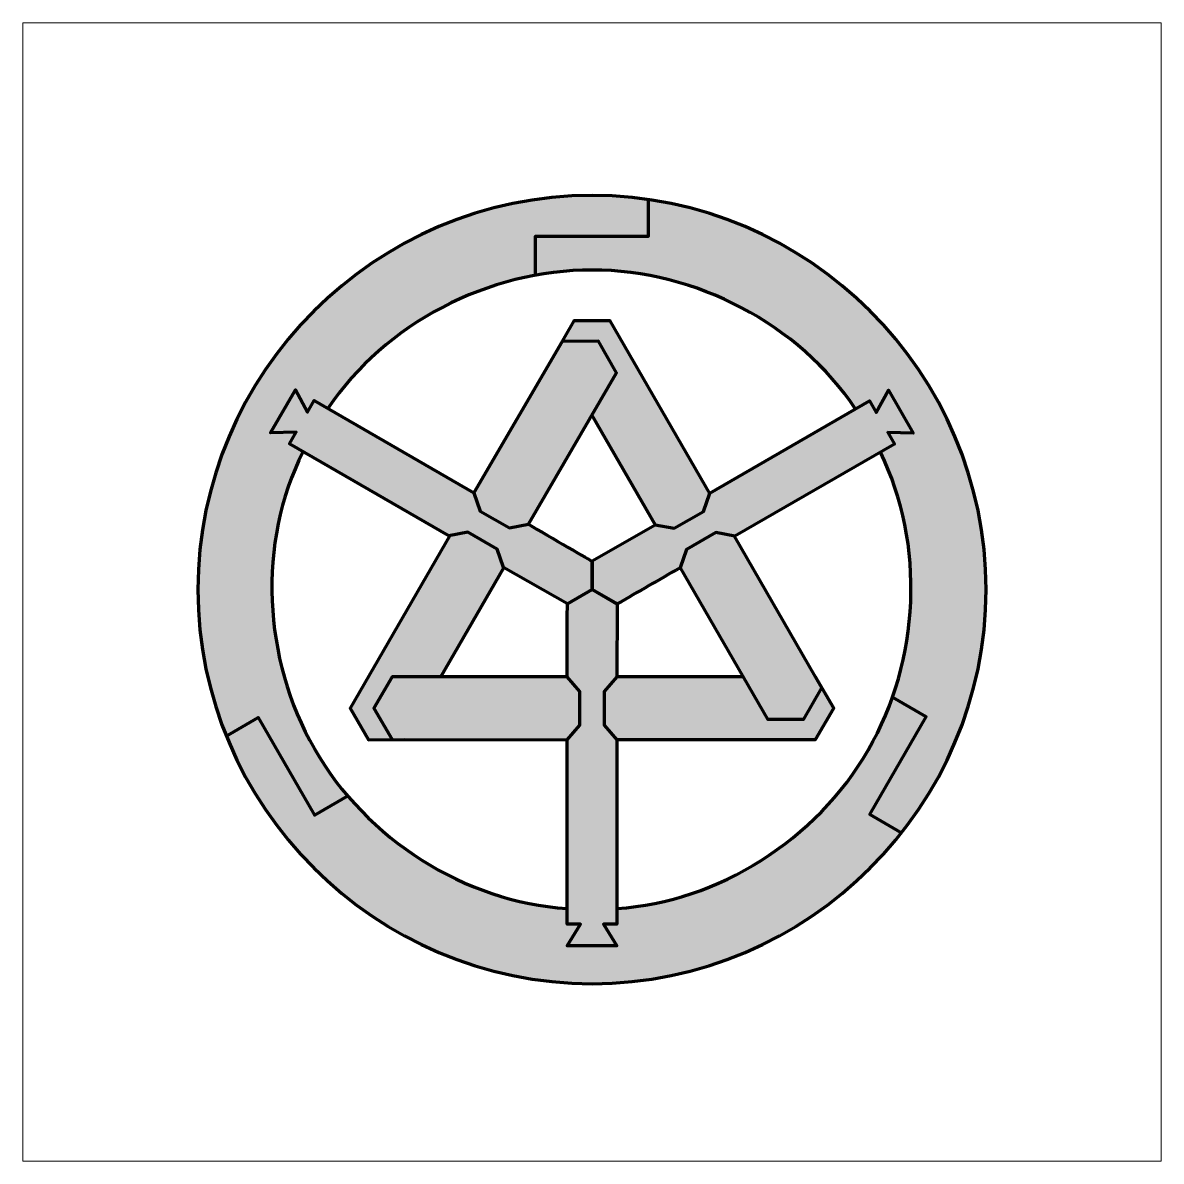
# Paper-space layout 'Layout1' of a CAD drawing. Header units: millimetres. Extents: x 0 to 169, y 0 to 169.
# The model-space entities are those that its viewports show. They can reach past a viewport. Long polylines and large blocks are cut down to what shows.
import ezdxf

# ---------------------------------------------------------------- set-up
doc = ezdxf.new("R2010")
doc.units = ezdxf.units.MM

msp = doc.modelspace()

# ---------------------------------------------------------------- hatches: boundary and pattern name
at = {"transparency": 33554687}
h = msp.add_hatch(color=256, dxfattribs=at)
h.set_gradient(color1=(211, 150, 0), color2=(255, 202, 72), one_color=1, name='SPHERICAL')
edge = h.paths.add_edge_path(flags=0)
edge.add_spline(control_points=[(30.27, 63.25), (27.55, 69.99), (26.05, 77.35), (26.05, 85.03), (26.05, 117.27), (52.43, 143.65), (84.67, 143.65), (116.91, 143.65), (143.28, 117.27), (143.28, 85.03), (143.28, 71.4), (138.57, 58.82), (130.69, 48.83), (119.93, 35.2), (103.28, 26.41), (84.67, 26.41), (60.11, 26.41), (38.96, 41.71), (30.27, 63.25)], knot_values=[0, 0, 0, 0, 1, 1, 1, 2, 2, 2, 3, 3, 3, 4, 4, 4, 5, 5, 5, 6, 6, 6, 6], degree=3, periodic=1)
edge = h.paths.add_edge_path(flags=0)
edge.add_spline(control_points=[(48.34, 54.32), (56.54, 44.74), (68.6, 38.36), (80.96, 37.6), (80.96, 37.6), (80.96, 35.27), (80.96, 35.27), (80.96, 35.27), (82.94, 35.27), (82.94, 35.27), (82.94, 35.27), (80.96, 32.03), (80.96, 32.03), (80.96, 32.03), (88.36, 32.03), (88.36, 32.03), (88.36, 32.03), (86.39, 35.27), (86.39, 35.27), (86.39, 35.27), (88.37, 35.27), (88.37, 35.27), (88.37, 35.27), (88.37, 37.6), (88.37, 37.6), (103.48, 38.54), (118.04, 47.84), (125.75, 61.15), (133.46, 74.47), (134.29, 91.81), (127.56, 105.46), (127.56, 105.46), (129.64, 106.66), (129.64, 106.66), (129.64, 106.66), (128.65, 108.37), (128.65, 108.37), (128.65, 108.37), (132.44, 108.29), (132.44, 108.29), (132.44, 108.29), (128.75, 114.69), (128.75, 114.69), (128.75, 114.69), (126.92, 111.36), (126.92, 111.36), (126.92, 111.36), (125.94, 113.08), (125.94, 113.08), (125.94, 113.08), (123.85, 111.87), (123.85, 111.87), (115.49, 124.52), (100.1, 132.53), (84.69, 132.56), (69.29, 132.58), (53.79, 124.59), (45.39, 111.96), (45.39, 111.96), (43.36, 113.13), (43.36, 113.13), (43.36, 113.13), (42.37, 111.42), (42.37, 111.42), (42.37, 111.42), (40.55, 114.75), (40.55, 114.75), (40.55, 114.75), (36.85, 108.34), (36.85, 108.34), (36.85, 108.34), (40.65, 108.43), (40.65, 108.43), (40.65, 108.43), (39.66, 106.72), (39.66, 106.72), (39.66, 106.72), (41.7, 105.54), (41.7, 105.54), (34.86, 91.96), (35.69, 74.72), (43.38, 61.32), (44.81, 58.84), (46.48, 56.49), (48.34, 54.32)], knot_values=[0, 0, 0, 0, 1, 1, 1, 2, 2, 2, 3, 3, 3, 4, 4, 4, 5, 5, 5, 6, 6, 6, 7, 7, 7, 8, 8, 8, 9, 9, 9, 10, 10, 10, 11, 11, 11, 12, 12, 12, 13, 13, 13, 14, 14, 14, 15, 15, 15, 16, 16, 16, 17, 17, 17, 18, 18, 18, 19, 19, 19, 20, 20, 20, 21, 21, 21, 22, 22, 22, 23, 23, 23, 24, 24, 24, 25, 25, 25, 26, 26, 26, 27, 27, 27, 28, 28, 28, 28], degree=3, periodic=1)
h = msp.add_hatch(color=256, dxfattribs=at)
h.set_gradient(color1=(255, 219, 0), color2=(255, 182, 0), rotation=30.2622, one_color=1)
h.paths.add_polyline_path([(94.07, 94.68), (84.64, 110.96), (88.31, 117.28), (85.62, 121.96), (80.22, 121.95), (79.88, 121.38), (81.96, 125), (87.36, 124.99), (102.19, 99.31), (101.26, 96.65), (96.91, 94.14)], flags=0)
h = msp.add_hatch(color=256, dxfattribs=at)
h.set_gradient(color1=(255, 219, 0), color2=(255, 182, 0), rotation=30.0033, one_color=1)
h.paths.add_polyline_path([(80.22, 121.95), (85.62, 121.96), (88.31, 117.28), (84.67, 110.97), (75.31, 94.76), (72.48, 94.22), (68.13, 96.73), (67.2, 99.4)], flags=0)
h = msp.add_hatch(color=256, dxfattribs=at)
h.set_gradient(color1=(255, 219, 0), color2=(255, 182, 0), rotation=240, one_color=1)
edge = h.paths.add_edge_path(flags=0)
edge.add_spline(control_points=[(67.09, 99.43), (67.09, 99.43), (68.04, 96.71), (68.04, 96.71), (68.04, 96.71), (72.39, 94.2), (72.39, 94.2), (72.39, 94.2), (75.22, 94.74), (75.22, 94.74), (78.34, 92.92), (81.46, 91.1), (84.58, 89.29), (84.58, 89.29), (84.61, 85), (84.61, 85), (84.61, 85), (80.87, 82.88), (80.87, 82.88), (80.87, 82.88), (71.52, 88.32), (71.52, 88.32), (71.52, 88.32), (70.57, 91.05), (70.57, 91.05), (70.57, 91.05), (66.22, 93.56), (66.22, 93.56), (66.22, 93.56), (63.39, 93.02), (63.39, 93.02), (63.39, 93.02), (39.66, 106.72), (39.66, 106.72), (39.66, 106.72), (40.65, 108.43), (40.65, 108.43), (40.65, 108.43), (36.85, 108.34), (36.85, 108.34), (36.85, 108.34), (40.55, 114.75), (40.55, 114.75), (40.55, 114.75), (42.37, 111.42), (42.37, 111.42), (42.37, 111.42), (43.36, 113.13), (43.36, 113.13), (43.36, 113.13), (67.09, 99.43), (67.09, 99.43)], knot_values=[0, 0, 0, 0, 1, 1, 1, 2, 2, 2, 3, 3, 3, 4, 4, 4, 5, 5, 5, 6, 6, 6, 7, 7, 7, 8, 8, 8, 9, 9, 9, 10, 10, 10, 11, 11, 11, 12, 12, 12, 13, 13, 13, 14, 14, 14, 15, 15, 15, 16, 16, 16, 17, 17, 17, 17], degree=3, periodic=1)
h = msp.add_hatch(color=256, dxfattribs=at)
h.set_gradient(color1=(255, 219, 0), color2=(255, 182, 0), rotation=120.5629, one_color=1)
edge = h.paths.add_edge_path(flags=0)
edge.add_spline(control_points=[(84.68, 89.23), (84.68, 89.23), (84.68, 89.31), (84.68, 89.31), (84.68, 89.31), (94.07, 94.68), (94.07, 94.68), (94.07, 94.68), (96.91, 94.14), (96.91, 94.14), (96.91, 94.14), (101.26, 96.65), (101.26, 96.65), (101.26, 96.65), (102.19, 99.31), (102.19, 99.31), (102.19, 99.31), (102.21, 99.37), (102.21, 99.37), (102.21, 99.37), (125.94, 113.08), (125.94, 113.08), (125.94, 113.08), (126.92, 111.36), (126.92, 111.36), (126.92, 111.36), (128.75, 114.69), (128.75, 114.69), (128.75, 114.69), (132.44, 108.29), (132.44, 108.29), (132.44, 108.29), (128.65, 108.37), (128.65, 108.37), (128.65, 108.37), (129.64, 106.66), (129.64, 106.66), (129.64, 106.66), (105.91, 92.96), (105.91, 92.96), (105.91, 92.96), (105.85, 92.97), (105.85, 92.97), (105.85, 92.97), (103.07, 93.5), (103.07, 93.5), (103.07, 93.5), (98.73, 90.99), (98.73, 90.99), (98.73, 90.99), (97.78, 88.27), (97.78, 88.27), (97.78, 88.27), (97.78, 88.27), (97.78, 88.27), (94.65, 86.47), (91.52, 84.68), (88.38, 82.89), (88.38, 82.89), (84.71, 85.03), (84.71, 85.03), (84.71, 85.03), (84.71, 85.03), (84.71, 85.03), (84.71, 85.03), (84.68, 85.04), (84.68, 85.04), (84.68, 85.04), (84.68, 89.23), (84.68, 89.23), (85.56, 88.72), (84.95, 89.07), (84.68, 89.23)], knot_values=[0, 0, 0, 0, 1, 1, 1, 2, 2, 2, 3, 3, 3, 4, 4, 4, 5, 5, 5, 6, 6, 6, 7, 7, 7, 8, 8, 8, 9, 9, 9, 10, 10, 10, 11, 11, 11, 12, 12, 12, 13, 13, 13, 14, 14, 14, 15, 15, 15, 16, 16, 16, 17, 17, 17, 18, 18, 18, 19, 19, 19, 20, 20, 20, 21, 21, 21, 22, 22, 22, 23, 23, 23, 24, 24, 24, 24], degree=3, periodic=1)
h = msp.add_hatch(color=256, dxfattribs=at)
h.set_gradient(color1=(255, 219, 0), color2=(255, 182, 0), rotation=150.0033, one_color=1)
h.paths.add_polyline_path([(63.53, 93.05), (66.22, 93.56), (70.57, 91.05), (71.52, 88.32), (71.57, 88.29), (62.2, 72.06), (54.92, 72.06), (52.21, 67.39), (54.92, 62.72), (55.95, 62.71), (51.4, 62.7), (48.71, 67.39)], flags=0)
h = msp.add_hatch(color=256, dxfattribs=at)
h.set_gradient(color1=(255, 219, 0), color2=(255, 182, 0), rotation=30.2622, one_color=1)
h.paths.add_polyline_path([(118.87, 70.43), (116.18, 65.75), (110.78, 65.76), (107.14, 72.06), (97.78, 88.27), (98.73, 90.99), (103.07, 93.5), (105.85, 92.97)], flags=0)
h = msp.add_hatch(color=256, dxfattribs=at)
h.set_gradient(color1=(255, 219, 0), color2=(255, 182, 0), one_color=1)
edge = h.paths.add_edge_path(flags=0)
edge.add_spline(control_points=[(80.96, 62.67), (80.96, 62.67), (82.85, 64.86), (82.85, 64.86), (82.85, 64.86), (82.85, 69.87), (82.85, 69.87), (82.85, 69.87), (80.96, 72.06), (80.96, 72.06), (80.97, 75.68), (81, 81.49), (81, 82.91), (81, 82.91), (84.71, 85.03), (84.71, 85.03), (84.71, 85.03), (88.36, 82.88), (88.36, 82.88), (88.36, 82.88), (88.38, 82.89), (88.38, 82.89), (88.38, 82.89), (88.41, 82.88), (88.41, 82.88), (88.41, 82.88), (88.36, 72.06), (88.36, 72.06), (88.36, 72.06), (86.48, 69.87), (86.48, 69.87), (86.48, 69.87), (86.48, 64.86), (86.48, 64.86), (86.48, 64.86), (88.37, 62.67), (88.37, 62.67), (88.37, 62.67), (88.37, 35.27), (88.37, 35.27), (88.37, 35.27), (86.39, 35.27), (86.39, 35.27), (86.39, 35.27), (88.36, 32.03), (88.36, 32.03), (88.36, 32.03), (80.96, 32.03), (80.96, 32.03), (80.96, 32.03), (82.94, 35.27), (82.94, 35.27), (82.94, 35.27), (80.96, 35.27), (80.96, 35.27), (80.96, 35.27), (80.96, 62.67), (80.96, 62.67)], knot_values=[0, 0, 0, 0, 1, 1, 1, 2, 2, 2, 3, 3, 3, 4, 4, 4, 5, 5, 5, 6, 6, 6, 7, 7, 7, 8, 8, 8, 9, 9, 9, 10, 10, 10, 11, 11, 11, 12, 12, 12, 13, 13, 13, 14, 14, 14, 15, 15, 15, 16, 16, 16, 17, 17, 17, 18, 18, 18, 19, 19, 19, 19], degree=3, periodic=1)
h = msp.add_hatch(color=256, dxfattribs=at)
h.set_gradient(color1=(255, 219, 0), color2=(255, 182, 0), rotation=270, one_color=1)
h.paths.add_polyline_path([(54.92, 62.72), (52.21, 67.39), (54.92, 72.06), (62.2, 72.06), (80.96, 72.06), (82.85, 69.87), (82.85, 64.86), (80.96, 62.67)], flags=0)
h = msp.add_hatch(color=256, dxfattribs=at)
h.set_gradient(color1=(255, 219, 0), color2=(255, 182, 0), rotation=270, one_color=1)
h.paths.add_polyline_path([(88.36, 72.06), (107.14, 72.06), (110.78, 65.76), (116.18, 65.75), (118.87, 70.43), (120.63, 67.39), (117.92, 62.72), (88.32, 62.72), (86.48, 64.86), (86.48, 69.87)], flags=0)

# ---------------------------------------------------------------- linework, layer by layer
at = {"color": 18, "linetype": 'Continuous', "lineweight": 70, "true_color": 0x000000}
for points in [[(93, 143.05), (93, 137.56), (76.23, 137.56), (76.23, 131.81)], [(102.19, 99.31), (87.36, 124.99), (81.96, 125), (79.27, 120.32)], [(75.22, 94.74), (88.31, 117.28), (85.62, 121.96), (80.22, 121.95), (67.09, 99.43)], [(84.64, 110.96), (94.07, 94.68)], [(63.54, 93.06), (48.71, 67.39), (51.4, 62.7), (56.81, 62.72)], [(97.78, 88.27), (110.78, 65.76), (116.18, 65.75), (118.87, 70.43), (105.85, 92.97)], [(62.2, 72.06), (71.61, 88.35)], [(80.96, 72.06), (54.92, 72.06), (52.21, 67.39), (54.92, 62.72), (80.96, 62.67)], [(88.28, 62.72), (117.92, 62.72), (120.63, 67.39), (117.92, 72.06)], [(107.14, 72.06), (88.32, 72.06)], [(130.75, 48.8), (125.99, 51.55), (134.37, 66.08), (129.4, 68.95)], [(30.25, 63.24), (35.01, 65.99), (43.4, 51.46), (48.37, 54.33)]]:
    msp.add_lwpolyline(points, dxfattribs=at)
for points, knots in [([(143.28, 85.03), (143.28, 52.79), (116.91, 26.41), (84.67, 26.41), (52.43, 26.41), (26.05, 52.79), (26.05, 85.03), (26.05, 117.27), (52.43, 143.65), (84.67, 143.65), (116.91, 143.65), (143.28, 117.27), (143.28, 85.03)], [0, 0, 0, 0, 1, 1, 1, 2, 2, 2, 3, 3, 3, 4, 4, 4, 4]), ([(123.85, 111.87), (115.49, 124.52), (100.1, 132.53), (84.69, 132.56), (69.29, 132.58), (53.79, 124.59), (45.39, 111.96)], [0, 0, 0, 0, 1, 1, 1, 2, 2, 2, 2]), ([(84.68, 85.04), (84.68, 85.04), (84.68, 89.23), (84.68, 89.23), (84.68, 89.23), (78.35, 92.92), (75.22, 94.74), (75.22, 94.74), (72.39, 94.2), (72.39, 94.2), (72.39, 94.2), (68.04, 96.71), (68.04, 96.71), (68.04, 96.71), (67.09, 99.43), (67.09, 99.43), (67.09, 99.43), (43.36, 113.13), (43.36, 113.13), (43.36, 113.13), (42.37, 111.42), (42.37, 111.42), (42.37, 111.42), (40.55, 114.75), (40.55, 114.75), (40.55, 114.75), (36.85, 108.34), (36.85, 108.34), (36.85, 108.34), (40.65, 108.43), (40.65, 108.43), (40.65, 108.43), (39.66, 106.72), (39.66, 106.72), (39.66, 106.72), (63.39, 93.02), (63.39, 93.02), (63.39, 93.02), (66.22, 93.56), (66.22, 93.56), (66.22, 93.56), (70.57, 91.05), (70.57, 91.05), (70.57, 91.05), (71.52, 88.32), (71.52, 88.32), (71.52, 88.32), (81, 82.91), (81, 82.91), (81, 82.91), (84.68, 85.04), (84.68, 85.04)], [0, 0, 0, 0, 1, 1, 1, 2, 2, 2, 3, 3, 3, 4, 4, 4, 5, 5, 5, 6, 6, 6, 7, 7, 7, 8, 8, 8, 9, 9, 9, 10, 10, 10, 11, 11, 11, 12, 12, 12, 13, 13, 13, 14, 14, 14, 15, 15, 15, 16, 16, 16, 17, 17, 17, 17]), ([(84.68, 85.04), (84.68, 85.04), (88.41, 82.89), (88.41, 82.89), (91.55, 84.69), (94.64, 86.47), (97.78, 88.27), (97.78, 88.27), (98.73, 90.99), (98.73, 90.99), (98.73, 90.99), (103.07, 93.5), (103.07, 93.5), (103.07, 93.5), (105.91, 92.96), (105.91, 92.96), (105.91, 92.96), (129.64, 106.66), (129.64, 106.66), (129.64, 106.66), (128.65, 108.37), (128.65, 108.37), (128.65, 108.37), (132.44, 108.29), (132.44, 108.29), (132.44, 108.29), (128.75, 114.69), (128.75, 114.69), (128.75, 114.69), (126.92, 111.36), (126.92, 111.36), (126.92, 111.36), (125.94, 113.08), (125.94, 113.08), (125.94, 113.08), (102.21, 99.37), (102.21, 99.37), (102.21, 99.37), (101.26, 96.65), (101.26, 96.65), (101.26, 96.65), (96.91, 94.14), (96.91, 94.14), (96.91, 94.14), (94.07, 94.68), (94.07, 94.68), (94.07, 94.68), (84.68, 89.31), (84.68, 89.31), (84.68, 89.31), (84.68, 85.04), (84.68, 85.04)], [0, 0, 0, 0, 1, 1, 1, 2, 2, 2, 3, 3, 3, 4, 4, 4, 5, 5, 5, 6, 6, 6, 7, 7, 7, 8, 8, 8, 9, 9, 9, 10, 10, 10, 11, 11, 11, 12, 12, 12, 13, 13, 13, 14, 14, 14, 15, 15, 15, 16, 16, 16, 17, 17, 17, 17]), ([(41.7, 105.54), (34.86, 91.96), (35.69, 74.72), (43.38, 61.32), (51.08, 47.93), (65.78, 38.53), (80.96, 37.6)], [0, 0, 0, 0, 1, 1, 1, 2, 2, 2, 2]), ([(88.37, 37.6), (103.48, 38.54), (118.04, 47.84), (125.75, 61.15), (133.46, 74.47), (134.29, 91.81), (127.56, 105.46)], [0, 0, 0, 0, 1, 1, 1, 2, 2, 2, 2]), ([(84.71, 85.03), (84.71, 85.03), (81, 82.91), (81, 82.91), (81, 81.49), (80.97, 75.68), (80.96, 72.06), (80.96, 72.06), (82.85, 69.87), (82.85, 69.87), (82.85, 69.87), (82.85, 64.86), (82.85, 64.86), (82.85, 64.86), (80.96, 62.67), (80.96, 62.67), (80.96, 62.67), (80.96, 35.27), (80.96, 35.27), (80.96, 35.27), (82.94, 35.27), (82.94, 35.27), (82.94, 35.27), (80.96, 32.03), (80.96, 32.03), (80.96, 32.03), (88.36, 32.03), (88.36, 32.03), (88.36, 32.03), (86.39, 35.27), (86.39, 35.27), (86.39, 35.27), (88.37, 35.27), (88.37, 35.27), (88.37, 35.27), (88.37, 62.67), (88.37, 62.67), (88.37, 62.67), (86.48, 64.86), (86.48, 64.86), (86.48, 64.86), (86.48, 69.87), (86.48, 69.87), (86.48, 69.87), (88.36, 72.06), (88.36, 72.06), (88.36, 72.06), (88.41, 82.88), (88.41, 82.88), (88.41, 82.88), (84.71, 85.03), (84.71, 85.03)], [0, 0, 0, 0, 1, 1, 1, 2, 2, 2, 3, 3, 3, 4, 4, 4, 5, 5, 5, 6, 6, 6, 7, 7, 7, 8, 8, 8, 9, 9, 9, 10, 10, 10, 11, 11, 11, 12, 12, 12, 13, 13, 13, 14, 14, 14, 15, 15, 15, 16, 16, 16, 17, 17, 17, 17])]:
    msp.add_open_spline(points, degree=3, knots=knots, dxfattribs=at)

psp = doc.layouts.get("Layout1")

# ---------------------------------------------------------------- viewports
at = {"layer": '0'}
psp.add_viewport(center=(84.67, 84.67), size=(169.33, 169.333), view_center_point=(84.67, 84.67), view_height=169.333, dxfattribs=at)

doc.saveas('drawing.dxf')
